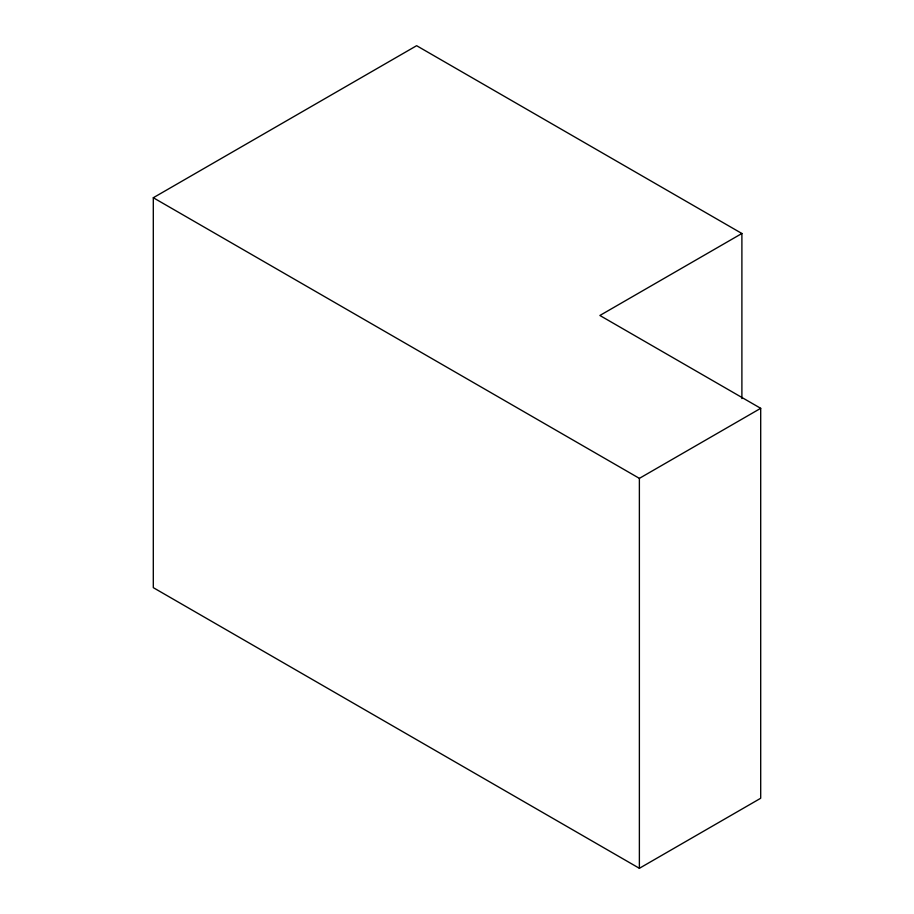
<?xml version="1.0" encoding="UTF-8"?>
<svg xmlns="http://www.w3.org/2000/svg" width="914" height="914" viewBox="0 0 914 914"><rect width="100%" height="100%" fill="white"/><g stroke="black" fill="none" stroke-linecap="round" stroke-linejoin="round"><path stroke-width="1.37" d="M741.894 233.493L599.881 315.479L760.699 408.318L760.699 798.253L639.377 868.3L153.301 587.656L153.301 197.732L416.624 45.7L741.894 233.493L741.894 398.573M153.301 197.732L639.377 478.365L760.699 408.318M639.377 478.365L639.377 868.3"/></g></svg>
